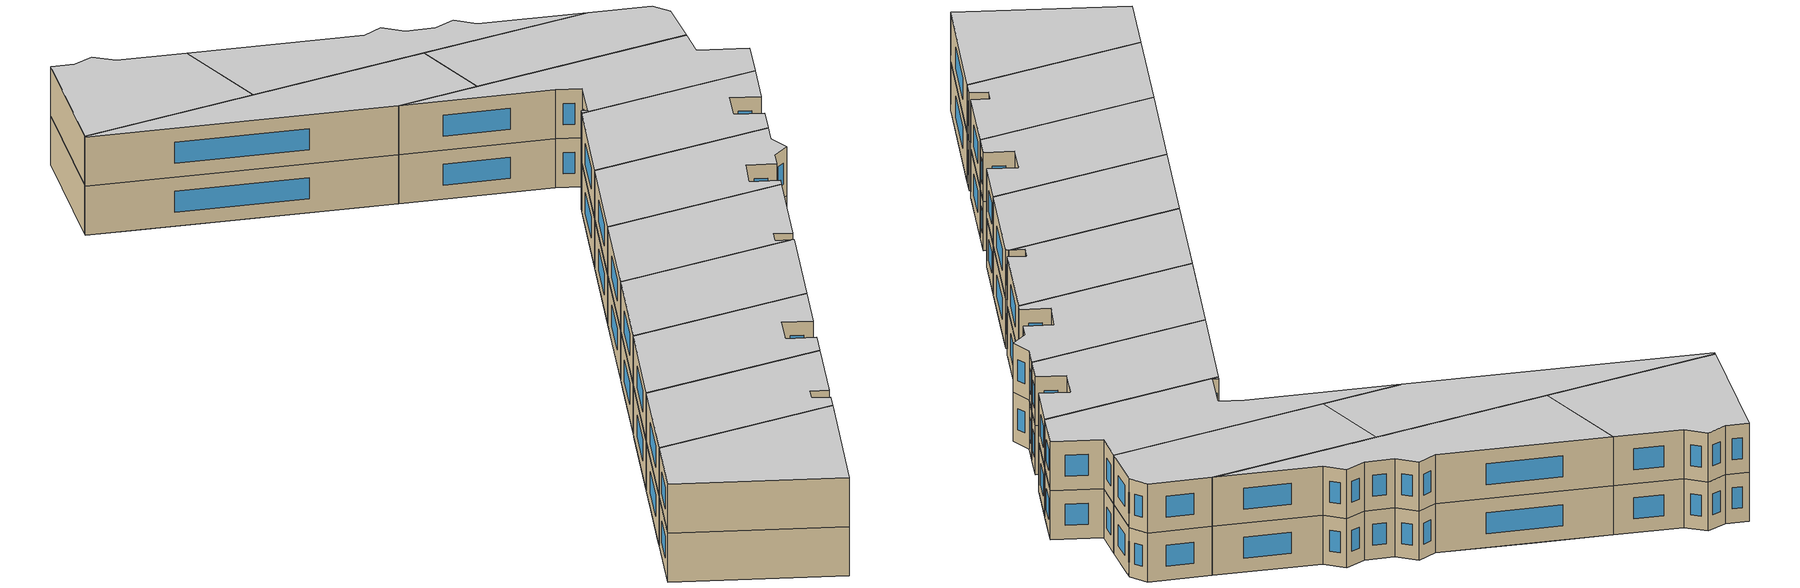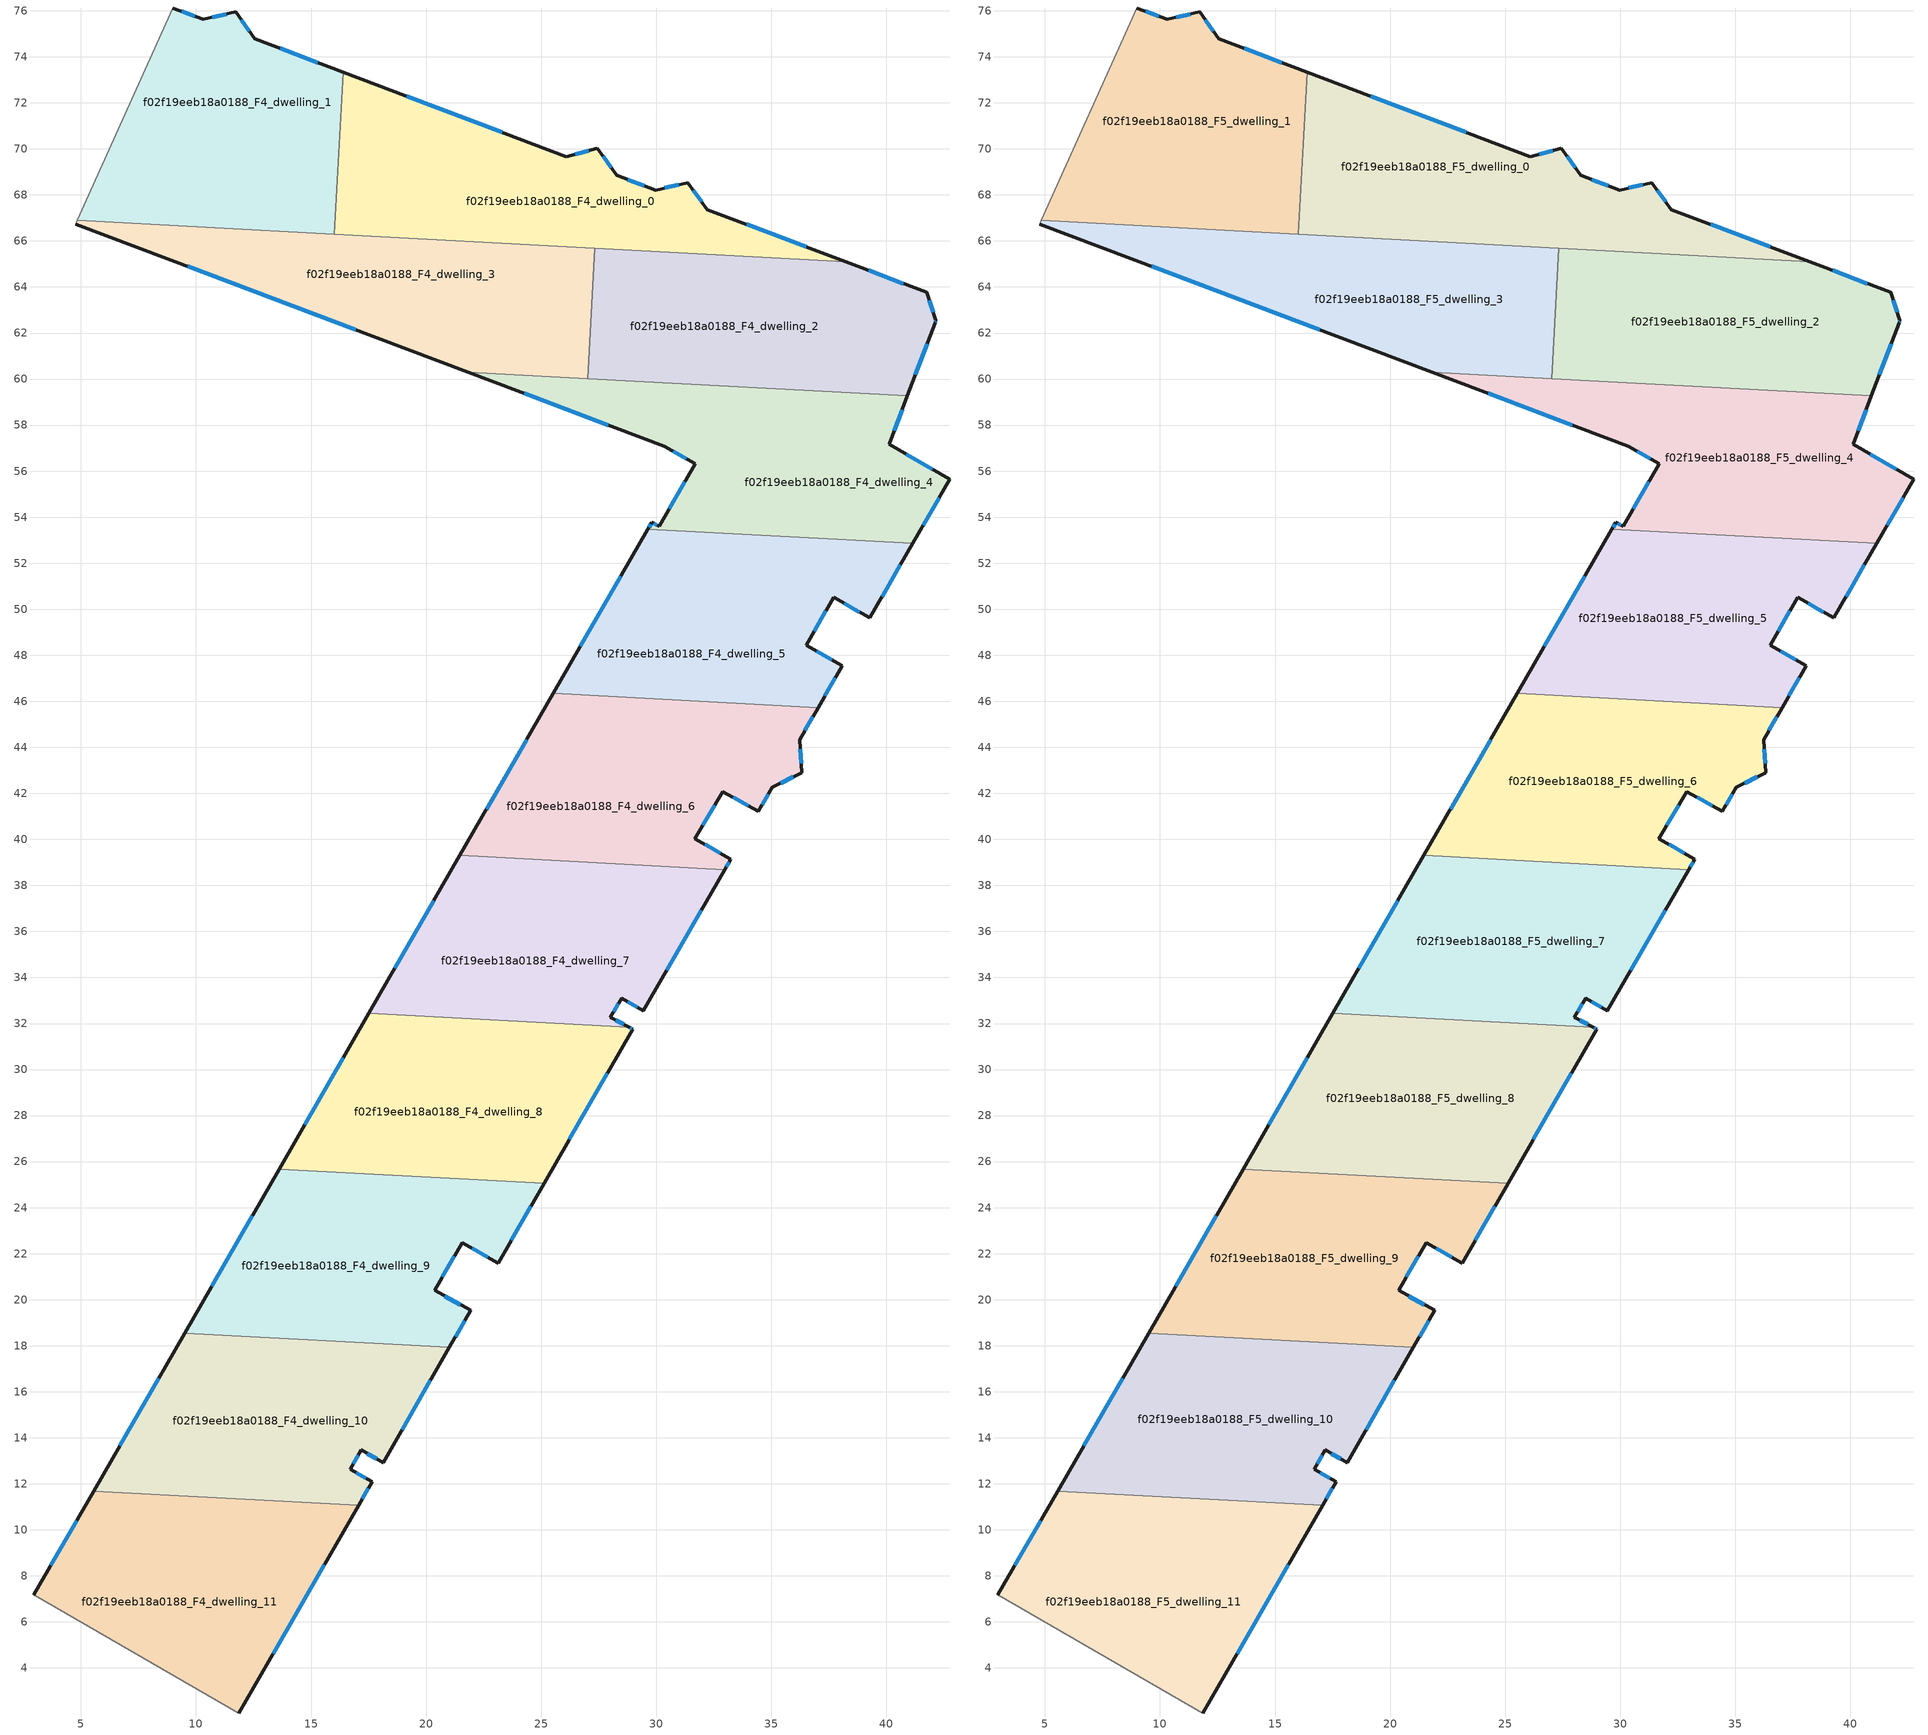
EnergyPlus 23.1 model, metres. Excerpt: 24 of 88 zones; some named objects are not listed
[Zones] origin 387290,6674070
f02f19eeb18a0188_F4_dwelling_0
 floor to f02f19eeb18a0188_F3_dwelling_0 (EU_floor_Construction): 38.23,65.09 25.35,65.79 19.74,67.09 20.81,71.66 26.09,69.67 27.45,70.02 28.29,68.85 29.97,68.21 31.37,68.54 32.21,67.37 z12
 floor to f02f19eeb18a0188_F3_dwelling_1 (EU_floor_Construction): 20.81,71.66 19.74,67.09 16.1,67.94 16.39,73.33 z12
 floor to f02f19eeb18a0188_F3_dwelling_3 (EU_floor_Construction): 23.85,66.14 23.79,65.87 16.02,66.29 16.1,67.94 z12
 floor to f02f19eeb18a0188_F3_dwelling_2 (EU_floor_Construction): 25.35,65.79 23.79,65.87 23.85,66.14 z12
 wall outside (EU_wall_Construction): 38.23,65.09 32.21,67.37 31.37,68.54 29.97,68.21 28.29,68.85 27.45,70.02 26.09,69.67 16.39,73.33 z12:15
 wall to f02f19eeb18a0188_F4_dwelling_1 (EU_wall_Construction): 16.39,73.33 16.02,66.29 z12:15
 wall to f02f19eeb18a0188_F4_dwelling_3 (EU_wall_Construction): 16.02,66.29 27.33,65.68 z12:15
 wall to f02f19eeb18a0188_F4_dwelling_2 (EU_wall_Construction): 27.33,65.68 38.23,65.09 z12:15
 window (EU_Window_Construction): 28.05,69.18 27.69,69.68 / 29.49,68.39 28.77,68.67 / 30.97,68.44 30.37,68.3 / 31.97,67.7 31.61,68.2 / 36.51,65.74 33.93,66.72 / 23.32,70.71 19.16,72.28 / 27.06,69.92 26.48,69.77 z12.86:14.14
f02f19eeb18a0188_F4_dwelling_1
 floor to f02f19eeb18a0188_F3_dwelling_1 (EU_floor_Construction): 16.39,73.33 16.1,67.94 6.34,70.21 9,76.12 10.32,75.62 11.72,75.95 12.56,74.78 z12
 floor to f02f19eeb18a0188_F3_dwelling_3 (EU_floor_Construction): 16.1,67.94 16.02,66.29 4.85,66.89 6.34,70.21 z12
 wall outside (EU_wall_Construction): 16.39,73.33 12.56,74.78 11.72,75.95 10.32,75.62 9,76.12 z12:15
 wall adiabatic (EU_wall_Construction): 9,76.12 4.85,66.89 z12:15
 wall to f02f19eeb18a0188_F4_dwelling_3 (EU_wall_Construction): 4.85,66.89 16.02,66.29 z12:15
 window (EU_Window_Construction): 15.3,73.74 13.66,74.36 / 9.94,75.77 9.38,75.98 / 11.32,75.86 10.72,75.72 / 12.32,75.11 11.96,75.62 z12.86:14.14
f02f19eeb18a0188_F4_dwelling_10
 floor to f02f19eeb18a0188_F3_dwelling_11 (EU_floor_Construction): 19.89,15.98 18.13,12.92 17.18,13.47 16.7,12.64 17.65,12.09 17.06,11.07 8,11.56 5.78,12.07 9.43,18.41 z12
 floor to f02f19eeb18a0188_F3_dwelling_10 (EU_floor_Construction): 21.01,17.93 19.89,15.98 9.43,18.41 9.51,18.55 z12
 floor to f02f19eeb18a0188_F3_dwelling_12 (EU_floor_Construction): 8,11.56 5.56,11.69 5.78,12.07 z12
 wall outside (EU_wall_Construction): 17.06,11.07 17.65,12.09 16.7,12.64 17.18,13.47 18.13,12.92 21.01,17.93 / 9.51,18.55 5.56,11.69 z12:15
 wall to f02f19eeb18a0188_F4_dwelling_11 (EU_wall_Construction): 5.56,11.69 17.06,11.07 z12:15
 wall to f02f19eeb18a0188_F4_dwelling_9 (EU_wall_Construction): 21.01,17.93 9.51,18.55 z12:15
 window (EU_Window_Construction): 17.45,13.32 17.86,13.08 / 16.84,12.88 17.04,13.24 / 17.38,12.25 16.97,12.48 / 17.23,11.36 17.48,11.8 / 8.38,16.59 6.69,13.65 / 18.96,14.35 20.19,16.5 z12.86:14.14
f02f19eeb18a0188_F4_dwelling_11
 floor to f02f19eeb18a0188_F3_dwelling_12 (EU_floor_Construction): 16.24,9.64 11.86,2.04 2.96,7.17 5.56,11.69 8,11.56 z12
 floor to f02f19eeb18a0188_F3_dwelling_11 (EU_floor_Construction): 17.06,11.07 16.24,9.64 8,11.56 z12
 wall outside (EU_wall_Construction): 5.56,11.69 2.96,7.17 / 11.86,2.04 17.06,11.07 z12:15
 wall adiabatic (EU_wall_Construction): 2.96,7.17 11.86,2.04 z12:15
 window (EU_Window_Construction): 4.82,10.4 3.7,8.46 / 13.35,4.62 15.58,8.49 z12.86:14.14
f02f19eeb18a0188_F4_dwelling_2
 floor to f02f19eeb18a0188_F3_dwelling_2 (EU_floor_Construction): 41.92,61.94 40.91,59.27 33.86,59.65 27.09,61.22 27.31,65.33 z12
 floor to f02f19eeb18a0188_F3_dwelling_0 (EU_floor_Construction): 41.74,63.77 42.15,62.55 42.11,62.45 41.92,61.94 27.31,65.33 27.33,65.68 38.23,65.09 z12
 floor to f02f19eeb18a0188_F3_dwelling_5 (EU_floor_Construction): 33.86,59.65 27.03,60.02 27.09,61.22 z12
 wall outside (EU_wall_Construction): 40.91,59.27 42.11,62.45 42.15,62.55 41.74,63.77 38.23,65.09 z12:15
 wall to f02f19eeb18a0188_F4_dwelling_3 (EU_wall_Construction): 27.33,65.68 27.03,60.02 z12:15
 wall to f02f19eeb18a0188_F4_dwelling_4 (EU_wall_Construction): 27.03,60.02 40.91,59.27 z12:15
 window (EU_Window_Construction): 42.03,62.9 41.86,63.42 / 42.12,62.48 42.14,62.52 / 41.26,60.18 41.77,61.54 / 40.74,64.15 39.24,64.72 z12.86:14.14
f02f19eeb18a0188_F4_dwelling_3
 floor to f02f19eeb18a0188_F3_dwelling_3 (EU_floor_Construction): 23.79,65.87 22.93,62.19 6.99,65.89 4.77,66.73 4.85,66.89 z12
 floor to f02f19eeb18a0188_F3_dwelling_2 (EU_floor_Construction): 27.31,65.33 27.09,61.22 22.93,62.19 23.79,65.87 25.35,65.79 z12
 floor to f02f19eeb18a0188_F3_dwelling_0 (EU_floor_Construction): 27.33,65.68 27.31,65.33 25.35,65.79 z12
 floor to f02f19eeb18a0188_F3_dwelling_5 (EU_floor_Construction): 27.09,61.22 27.03,60.02 21.82,60.3 6.99,65.89 z12
 wall outside (EU_wall_Construction): 4.77,66.73 21.82,60.3 z12:15
 wall adiabatic (EU_wall_Construction): 4.85,66.89 4.77,66.73 z12:15
 wall to f02f19eeb18a0188_F4_dwelling_4 (EU_wall_Construction): 21.82,60.3 27.03,60.02 z12:15
 window (EU_Window_Construction): 9.64,64.89 16.95,62.14 z12.86:14.14
f02f19eeb18a0188_F4_dwelling_4
 floor to f02f19eeb18a0188_F3_dwelling_4 (EU_floor_Construction): 40.48,58.11 40.12,57.16 42.75,55.65 41.14,52.86 32.98,53.3 34.42,59.52 z12
 floor to f02f19eeb18a0188_F3_dwelling_2 (EU_floor_Construction): 40.91,59.27 40.48,58.11 33.86,59.65 z12
 floor to f02f19eeb18a0188_F3_dwelling_5 (EU_floor_Construction): 34.42,59.52 32.98,53.3 29.64,53.48 29.81,53.78 30.12,53.6 31.68,56.31 30.35,57.08 21.82,60.3 33.86,59.65 z12
 wall outside (EU_wall_Construction): 21.82,60.3 30.35,57.08 31.68,56.31 30.12,53.6 29.81,53.78 29.64,53.48 / 41.14,52.86 42.75,55.65 40.12,57.16 40.91,59.27 z12:15
 wall to f02f19eeb18a0188_F4_dwelling_5 (EU_wall_Construction): 29.64,53.48 41.14,52.86 z12:15
 window (EU_Window_Construction): 24.26,59.38 27.91,58 / 40.35,57.76 40.69,58.67 / 42,56.08 40.87,56.73 / 41.6,53.66 42.29,54.85 / 29.76,53.69 29.68,53.56 / 30.03,53.65 29.9,53.73 / 31.24,55.54 30.57,54.37 / 30.73,56.86 31.3,56.53 z12.86:14.14
f02f19eeb18a0188_F4_dwelling_5
 floor to f02f19eeb18a0188_F3_dwelling_5 (EU_floor_Construction): 32.98,53.3 32.08,49.43 27.87,50.41 29.64,53.48 z12
 floor to f02f19eeb18a0188_F3_dwelling_4 (EU_floor_Construction): 41.14,52.86 39.28,49.62 37.72,50.52 36.52,48.44 36.63,48.37 32.08,49.43 32.98,53.3 z12
 floor to f02f19eeb18a0188_F3_dwelling_6 (EU_floor_Construction): 36.63,48.37 38.08,47.54 37.03,45.72 25.53,46.34 27.87,50.41 z12
 wall outside (EU_wall_Construction): 37.03,45.72 38.08,47.54 36.52,48.44 37.72,50.52 39.28,49.62 41.14,52.86 / 29.64,53.48 25.53,46.34 z12:15
 wall to f02f19eeb18a0188_F4_dwelling_6 (EU_wall_Construction): 25.53,46.34 37.03,45.72 z12:15
 window (EU_Window_Construction): 38.16,50.26 38.83,49.88 / 36.86,49.03 37.37,49.92 / 37.63,47.8 36.96,48.18 / 37.33,46.24 37.78,47.02 / 28.46,51.44 26.7,48.38 / 39.81,50.55 40.61,51.93 z12.86:14.14
f02f19eeb18a0188_F4_dwelling_6
 floor to f02f19eeb18a0188_F3_dwelling_6 (EU_floor_Construction): 37.03,45.72 36.23,44.33 36.33,42.9 35.03,42.26 34.76,41.78 24.29,44.21 25.53,46.34 z12
 floor to f02f19eeb18a0188_F3_dwelling_7 (EU_floor_Construction): 34.76,41.78 34.43,41.22 32.9,42.07 31.68,40.04 33.24,39.14 32.97,38.68 21.47,39.3 24.29,44.21 z12
 wall outside (EU_wall_Construction): 32.97,38.68 33.24,39.14 31.68,40.04 32.9,42.07 34.43,41.22 35.03,42.26 36.33,42.9 36.23,44.33 37.03,45.72 / 25.53,46.34 21.47,39.3 z12:15
 wall to f02f19eeb18a0188_F4_dwelling_7 (EU_wall_Construction): 21.47,39.3 32.97,38.68 z12:15
 window (EU_Window_Construction): 36.3,43.31 36.26,43.92 / 35.4,42.44 35.96,42.71 / 34.61,41.51 34.86,41.96 / 33.34,41.83 33.99,41.46 / 32.03,40.62 32.55,41.49 / 32.79,39.39 32.12,39.78 / 33.05,38.81 33.16,39.01 / 24.37,44.33 22.63,41.31 / 36.46,44.73 36.8,45.33 z12.86:14.14
f02f19eeb18a0188_F4_dwelling_7
 floor to f02f19eeb18a0188_F3_dwelling_7 (EU_floor_Construction): 32.97,38.68 30.95,35.17 20.49,37.6 21.47,39.3 z12
 floor to f02f19eeb18a0188_F3_dwelling_8 (EU_floor_Construction): 30.95,35.17 29.44,32.55 28.49,33.1 28.01,32.27 28.83,31.83 17.52,32.45 20.49,37.6 z12
 wall outside (EU_wall_Construction): 28.83,31.83 28.01,32.27 28.49,33.1 29.44,32.55 32.97,38.68 / 21.47,39.3 17.52,32.45 z12:15
 wall to f02f19eeb18a0188_F4_dwelling_8 (EU_wall_Construction): 17.52,32.45 28.83,31.83 z12:15
 window (EU_Window_Construction): 28.76,32.95 29.17,32.71 / 28.15,32.51 28.35,32.86 / 28.6,31.96 28.25,32.15 / 20.34,37.34 18.65,34.4 / 30.45,34.3 31.96,36.93 z12.86:14.14
f02f19eeb18a0188_F4_dwelling_8
 floor to f02f19eeb18a0188_F3_dwelling_9 (EU_floor_Construction): 27.3,28.84 25.12,25.06 13.62,25.68 16.84,31.27 z12
 floor to f02f19eeb18a0188_F3_dwelling_8 (EU_floor_Construction): 28.83,31.83 28.98,31.76 27.3,28.84 16.84,31.27 17.52,32.45 z12
 wall outside (EU_wall_Construction): 25.12,25.06 28.98,31.76 28.83,31.83 / 17.52,32.45 13.62,25.68 z12:15
 wall to f02f19eeb18a0188_F4_dwelling_9 (EU_wall_Construction): 13.62,25.68 25.12,25.06 z12:15
 window (EU_Window_Construction): 26.23,26.97 27.88,29.84 / 16.4,30.51 14.73,27.61 / 28.94,31.78 28.88,31.81 z12.86:14.14
f02f19eeb18a0188_F4_dwelling_9
 floor to f02f19eeb18a0188_F3_dwelling_10 (EU_floor_Construction): 23.7,22.59 23.12,21.59 21.56,22.49 20.37,20.41 21.95,19.54 21.01,17.93 9.51,18.55 13.24,25.02 z12
 floor to f02f19eeb18a0188_F3_dwelling_9 (EU_floor_Construction): 25.12,25.06 23.7,22.59 13.24,25.02 13.62,25.68 z12
 wall outside (EU_wall_Construction): 21.01,17.93 21.95,19.54 20.37,20.41 21.56,22.49 23.12,21.59 25.12,25.06 / 13.62,25.68 9.51,18.55 z12:15
 window (EU_Window_Construction): 22.01,22.23 22.68,21.84 / 20.71,21 21.22,21.89 / 21.49,19.79 20.82,20.16 / 21.28,18.39 21.68,19.08 / 12.44,23.64 10.68,20.58 / 23.7,22.58 24.55,24.06 z12.86:14.14
f02f19eeb18a0188_F5_dwelling_0
 floor to f02f19eeb18a0188_F4_dwelling_0 (EU_floor_Construction): 38.23,65.09 16.02,66.29 16.39,73.33 26.09,69.67 27.45,70.02 28.29,68.85 29.97,68.21 31.37,68.54 32.21,67.37 z15
 wall outside (EU_wall_Construction): 38.23,65.09 32.21,67.37 31.37,68.54 29.97,68.21 28.29,68.85 27.45,70.02 26.09,69.67 16.39,73.33 z15:18
 wall to f02f19eeb18a0188_F5_dwelling_1 (EU_wall_Construction): 16.39,73.33 16.02,66.29 z15:18
 wall to f02f19eeb18a0188_F5_dwelling_3 (EU_wall_Construction): 16.02,66.29 27.33,65.68 z15:18
 wall to f02f19eeb18a0188_F5_dwelling_2 (EU_wall_Construction): 27.33,65.68 38.23,65.09 z15:18
 window (EU_Window_Construction): 28.05,69.18 27.69,69.68 / 29.49,68.39 28.77,68.67 / 30.97,68.44 30.37,68.3 / 31.97,67.7 31.61,68.2 / 36.51,65.74 33.93,66.72 / 23.32,70.71 19.16,72.28 / 27.06,69.92 26.48,69.77 z15.86:17.14
 ceiling to f02f19eeb18a0188_F6_dwelling_0 (EU_floor_Construction): 38.23,65.09 32.21,67.37 31.37,68.54 29.97,68.21 28.29,68.85 27.45,70.02 26.09,69.67 16.39,73.33 16.02,66.29 z18
f02f19eeb18a0188_F5_dwelling_1
 floor to f02f19eeb18a0188_F4_dwelling_1 (EU_floor_Construction): 16.39,73.33 16.02,66.29 4.85,66.89 9,76.12 10.32,75.62 11.72,75.95 12.56,74.78 z15
 wall outside (EU_wall_Construction): 16.39,73.33 12.56,74.78 11.72,75.95 10.32,75.62 9,76.12 z15:18
 wall adiabatic (EU_wall_Construction): 9,76.12 4.85,66.89 z15:18
 wall to f02f19eeb18a0188_F5_dwelling_3 (EU_wall_Construction): 4.85,66.89 16.02,66.29 z15:18
 window (EU_Window_Construction): 15.3,73.74 13.66,74.36 / 9.94,75.77 9.38,75.98 / 11.32,75.86 10.72,75.72 / 12.32,75.11 11.96,75.62 z15.86:17.14
 ceiling to f02f19eeb18a0188_F6_dwelling_1 (EU_floor_Construction): 16.02,66.29 16.39,73.33 12.56,74.78 11.72,75.95 10.32,75.62 9,76.12 4.85,66.89 z18
f02f19eeb18a0188_F5_dwelling_10
 floor to f02f19eeb18a0188_F4_dwelling_10 (EU_floor_Construction): 21.01,17.93 18.13,12.92 17.18,13.47 16.7,12.64 17.65,12.09 17.06,11.07 5.56,11.69 9.51,18.55 z15
 wall outside (EU_wall_Construction): 17.06,11.07 17.65,12.09 16.7,12.64 17.18,13.47 18.13,12.92 21.01,17.93 / 9.51,18.55 5.56,11.69 z15:18
 wall to f02f19eeb18a0188_F5_dwelling_11 (EU_wall_Construction): 5.56,11.69 17.06,11.07 z15:18
 wall to f02f19eeb18a0188_F5_dwelling_9 (EU_wall_Construction): 21.01,17.93 9.51,18.55 z15:18
 window (EU_Window_Construction): 17.45,13.32 17.86,13.08 / 16.84,12.88 17.04,13.24 / 17.38,12.25 16.97,12.48 / 17.23,11.36 17.48,11.8 / 8.38,16.59 6.69,13.65 / 18.96,14.35 20.19,16.5 z15.86:17.14
 ceiling to f02f19eeb18a0188_F6_dwelling_10 (EU_floor_Construction): 18.13,12.92 21.01,17.93 9.51,18.55 5.56,11.69 17.06,11.07 17.65,12.09 16.7,12.64 17.18,13.47 z18
f02f19eeb18a0188_F5_dwelling_11
 floor to f02f19eeb18a0188_F4_dwelling_11 (EU_floor_Construction): 17.06,11.07 11.86,2.04 2.96,7.17 5.56,11.69 z15
 wall outside (EU_wall_Construction): 5.56,11.69 2.96,7.17 / 11.86,2.04 17.06,11.07 z15:18
 wall adiabatic (EU_wall_Construction): 2.96,7.17 11.86,2.04 z15:18
 window (EU_Window_Construction): 4.82,10.4 3.7,8.46 / 13.35,4.62 15.58,8.49 z15.86:17.14
 ceiling to f02f19eeb18a0188_F6_dwelling_11 (EU_floor_Construction): 11.86,2.04 17.06,11.07 5.56,11.69 2.96,7.17 z18
f02f19eeb18a0188_F5_dwelling_2
 floor to f02f19eeb18a0188_F4_dwelling_2 (EU_floor_Construction): 41.74,63.77 42.15,62.55 42.11,62.45 40.91,59.27 27.03,60.02 27.33,65.68 38.23,65.09 z15
 wall outside (EU_wall_Construction): 40.91,59.27 42.11,62.45 42.15,62.55 41.74,63.77 38.23,65.09 z15:18
 wall to f02f19eeb18a0188_F5_dwelling_3 (EU_wall_Construction): 27.33,65.68 27.03,60.02 z15:18
 wall to f02f19eeb18a0188_F5_dwelling_4 (EU_wall_Construction): 27.03,60.02 40.91,59.27 z15:18
 window (EU_Window_Construction): 42.03,62.9 41.86,63.42 / 42.12,62.48 42.14,62.52 / 41.26,60.18 41.77,61.54 / 40.74,64.15 39.24,64.72 z15.86:17.14
 ceiling to f02f19eeb18a0188_F6_dwelling_2 (EU_floor_Construction): 40.91,59.27 42.11,62.45 42.15,62.55 41.74,63.77 38.23,65.09 27.33,65.68 27.03,60.02 z18
f02f19eeb18a0188_F5_dwelling_3
 floor to f02f19eeb18a0188_F4_dwelling_3 (EU_floor_Construction): 27.33,65.68 27.03,60.02 21.82,60.3 4.77,66.73 4.85,66.89 z15
 wall outside (EU_wall_Construction): 4.77,66.73 21.82,60.3 z15:18
 wall adiabatic (EU_wall_Construction): 4.85,66.89 4.77,66.73 z15:18
 wall to f02f19eeb18a0188_F5_dwelling_4 (EU_wall_Construction): 21.82,60.3 27.03,60.02 z15:18
 window (EU_Window_Construction): 9.64,64.89 16.95,62.14 z15.86:17.14
 ceiling to f02f19eeb18a0188_F6_dwelling_3 (EU_floor_Construction): 27.03,60.02 27.33,65.68 4.85,66.89 4.77,66.73 21.82,60.3 z18
f02f19eeb18a0188_F5_dwelling_4
 floor to f02f19eeb18a0188_F4_dwelling_4 (EU_floor_Construction): 40.91,59.27 40.12,57.16 42.75,55.65 41.14,52.86 29.64,53.48 29.81,53.78 30.12,53.6 31.68,56.31 30.35,57.08 21.82,60.3 z15
 wall outside (EU_wall_Construction): 21.82,60.3 30.35,57.08 31.68,56.31 30.12,53.6 29.81,53.78 29.64,53.48 / 41.14,52.86 42.75,55.65 40.12,57.16 40.91,59.27 z15:18
 wall to f02f19eeb18a0188_F5_dwelling_5 (EU_wall_Construction): 29.64,53.48 41.14,52.86 z15:18
 window (EU_Window_Construction): 24.26,59.38 27.91,58 / 40.35,57.76 40.69,58.67 / 42,56.08 40.87,56.73 / 41.6,53.66 42.29,54.85 / 29.76,53.69 29.68,53.56 / 30.03,53.65 29.9,53.73 / 31.24,55.54 30.57,54.37 / 30.73,56.86 31.3,56.53 z15.86:17.14
 ceiling to f02f19eeb18a0188_F6_dwelling_4 (EU_floor_Construction): 41.14,52.86 42.75,55.65 40.12,57.16 40.91,59.27 21.82,60.3 30.35,57.08 31.68,56.31 30.12,53.6 29.81,53.78 29.64,53.48 z18
f02f19eeb18a0188_F5_dwelling_5
 floor to f02f19eeb18a0188_F4_dwelling_5 (EU_floor_Construction): 41.14,52.86 39.28,49.62 37.72,50.52 36.52,48.44 38.08,47.54 37.03,45.72 25.53,46.34 29.64,53.48 z15
 wall outside (EU_wall_Construction): 37.03,45.72 38.08,47.54 36.52,48.44 37.72,50.52 39.28,49.62 41.14,52.86 / 29.64,53.48 25.53,46.34 z15:18
 wall to f02f19eeb18a0188_F5_dwelling_6 (EU_wall_Construction): 25.53,46.34 37.03,45.72 z15:18
 window (EU_Window_Construction): 38.16,50.26 38.83,49.88 / 36.86,49.03 37.37,49.92 / 37.63,47.8 36.96,48.18 / 37.33,46.24 37.78,47.02 / 28.46,51.44 26.7,48.38 / 39.81,50.55 40.61,51.93 z15.86:17.14
 ceiling to f02f19eeb18a0188_F6_dwelling_5 (EU_floor_Construction): 38.08,47.54 36.52,48.44 37.72,50.52 39.28,49.62 41.14,52.86 29.64,53.48 25.53,46.34 37.03,45.72 z18
f02f19eeb18a0188_F5_dwelling_6
 floor to f02f19eeb18a0188_F4_dwelling_6 (EU_floor_Construction): 37.03,45.72 36.23,44.33 36.33,42.9 35.03,42.26 34.43,41.22 32.9,42.07 31.68,40.04 33.24,39.14 32.97,38.68 21.47,39.3 25.53,46.34 z15
 wall outside (EU_wall_Construction): 32.97,38.68 33.24,39.14 31.68,40.04 32.9,42.07 34.43,41.22 35.03,42.26 36.33,42.9 36.23,44.33 37.03,45.72 / 25.53,46.34 21.47,39.3 z15:18
 wall to f02f19eeb18a0188_F5_dwelling_7 (EU_wall_Construction): 21.47,39.3 32.97,38.68 z15:18
 window (EU_Window_Construction): 36.3,43.31 36.26,43.92 / 35.4,42.44 35.96,42.71 / 34.61,41.51 34.86,41.96 / 33.34,41.83 33.99,41.46 / 32.03,40.62 32.55,41.49 / 32.79,39.39 32.12,39.78 / 33.05,38.81 33.16,39.01 / 24.37,44.33 22.63,41.31 / 36.46,44.73 36.8,45.33 z15.86:17.14
 ceiling to f02f19eeb18a0188_F6_dwelling_6 (EU_floor_Construction): 34.43,41.22 35.03,42.26 36.33,42.9 36.23,44.33 37.03,45.72 25.53,46.34 21.47,39.3 32.97,38.68 33.24,39.14 31.68,40.04 32.9,42.07 z18
f02f19eeb18a0188_F5_dwelling_7
 floor to f02f19eeb18a0188_F4_dwelling_7 (EU_floor_Construction): 32.97,38.68 29.44,32.55 28.49,33.1 28.01,32.27 28.83,31.83 17.52,32.45 21.47,39.3 z15
 wall outside (EU_wall_Construction): 28.83,31.83 28.01,32.27 28.49,33.1 29.44,32.55 32.97,38.68 / 21.47,39.3 17.52,32.45 z15:18
 wall to f02f19eeb18a0188_F5_dwelling_8 (EU_wall_Construction): 17.52,32.45 28.83,31.83 z15:18
 window (EU_Window_Construction): 28.76,32.95 29.17,32.71 / 28.15,32.51 28.35,32.86 / 28.6,31.96 28.25,32.15 / 20.34,37.34 18.65,34.4 / 30.45,34.3 31.96,36.93 z15.86:17.14
 ceiling to f02f19eeb18a0188_F6_dwelling_7 (EU_floor_Construction): 29.44,32.55 32.97,38.68 21.47,39.3 17.52,32.45 28.83,31.83 28.01,32.27 28.49,33.1 z18
f02f19eeb18a0188_F5_dwelling_8
 floor to f02f19eeb18a0188_F4_dwelling_8 (EU_floor_Construction): 28.83,31.83 28.98,31.76 25.12,25.06 13.62,25.68 17.52,32.45 z15
 wall outside (EU_wall_Construction): 25.12,25.06 28.98,31.76 28.83,31.83 / 17.52,32.45 13.62,25.68 z15:18
 wall to f02f19eeb18a0188_F5_dwelling_9 (EU_wall_Construction): 13.62,25.68 25.12,25.06 z15:18
 window (EU_Window_Construction): 26.23,26.97 27.88,29.84 / 16.4,30.51 14.73,27.61 / 28.94,31.78 28.88,31.81 z15.86:17.14
 ceiling to f02f19eeb18a0188_F6_dwelling_8 (EU_floor_Construction): 25.12,25.06 28.98,31.76 28.83,31.83 17.52,32.45 13.62,25.68 z18
f02f19eeb18a0188_F5_dwelling_9
 floor to f02f19eeb18a0188_F4_dwelling_9 (EU_floor_Construction): 25.12,25.06 23.12,21.59 21.56,22.49 20.37,20.41 21.95,19.54 21.01,17.93 9.51,18.55 13.62,25.68 z15
 wall outside (EU_wall_Construction): 21.01,17.93 21.95,19.54 20.37,20.41 21.56,22.49 23.12,21.59 25.12,25.06 / 13.62,25.68 9.51,18.55 z15:18
 window (EU_Window_Construction): 22.01,22.23 22.68,21.84 / 20.71,21 21.22,21.89 / 21.49,19.79 20.82,20.16 / 21.28,18.39 21.68,19.08 / 12.44,23.64 10.68,20.58 / 23.7,22.58 24.55,24.06 z15.86:17.14
 ceiling to f02f19eeb18a0188_F6_dwelling_9 (EU_floor_Construction): 21.95,19.54 20.37,20.41 21.56,22.49 23.12,21.59 25.12,25.06 13.62,25.68 9.51,18.55 21.01,17.93 z18
[Building]
EU S2 Campaign: North Axis=0; Terrain=City; Solar Distribution=FullExterior
[Site:Location]
Helsinki-Vantaa.AP: Latitude=60.317; Longitude=24.963; Time Zone=2; Elevation=54.6
[SizingPeriod:WeatherFileDays]
AnnualSizingPeriod: Begin Month=1; Begin Day of Month=1; End Month=12; End Day of Month=31; Day of Week for Start Day=Monday; Use Weather File Daylight Saving Period=No; Use Weather File Rain and Snow Indicators=No
[MATERIAL]
EU_InternalMass_Material: Roughness=MediumRough; Thickness=0.1; Conductivity=1; Density=1800; Specific Heat=900; Thermal Absorptance=0.9; Solar Absorptance=0.7; Visible Absorptance=0.7
[MATERIAL:NOMASS] Roughness=MediumRough; Thermal Absorptance=0.9; Solar Absorptance=0.7; Visible Absorptance=0.7
Name | Thermal Resistance
EU_wall_NoMass | 2.6932
EU_floor_NoMass | 2.22482
[WINDOWMATERIAL:SIMPLEGLAZINGSYSTEM]
EU_Window_SimpleGlazing: UFactor=2.14966; Solar Heat Gain Coefficient=0.7; Visible Transmittance=0.7
[CONSTRUCTION]
EU_wall_Construction: EU_wall_NoMass
EU_floor_Construction: EU_floor_NoMass
EU_Window_Construction: EU_Window_SimpleGlazing
EU_InternalMass_Construction: EU_InternalMass_Material
[ZONE] Type=1; Multiplier=1; Ceiling Height=autocalculate; Floor Area=autocalculate; Part of Total Floor Area=Yes
Name | Volume
f02f19eeb18a0188_F4_dwelling_0; f02f19eeb18a0188_F5_dwelling_0 | 240.877
f02f19eeb18a0188_F4_dwelling_1; f02f19eeb18a0188_F5_dwelling_1; f02f19eeb18a0188_F4_dwelling_10; f02f19eeb18a0188_F5_dwelling_10 | 240.862
f02f19eeb18a0188_F4_dwelling_11; f02f19eeb18a0188_F5_dwelling_11 | 240.885
f02f19eeb18a0188_F4_dwelling_2; f02f19eeb18a0188_F5_dwelling_2 | 240.86
f02f19eeb18a0188_F4_dwelling_3; f02f19eeb18a0188_F5_dwelling_3 | 240.888
f02f19eeb18a0188_F4_dwelling_4; f02f19eeb18a0188_F5_dwelling_4 | 240.864
f02f19eeb18a0188_F4_dwelling_5; f02f19eeb18a0188_F5_dwelling_5 | 240.88
f02f19eeb18a0188_F4_dwelling_6; f02f19eeb18a0188_F5_dwelling_6 | 240.875
f02f19eeb18a0188_F4_dwelling_7; f02f19eeb18a0188_F5_dwelling_7 | 240.874
f02f19eeb18a0188_F4_dwelling_8; f02f19eeb18a0188_F5_dwelling_8 | 240.859
f02f19eeb18a0188_F4_dwelling_9; f02f19eeb18a0188_F5_dwelling_9 | 240.872
[INTERNALMASS] Construction=EU_InternalMass_Construction
Name | Zone or ZoneList | Surface Area
f02f19eeb18a0188_F4_dwelling_0_EU_InternalMass | f02f19eeb18a0188_F4_dwelling_0 | 80.2921
f02f19eeb18a0188_F4_dwelling_1_EU_InternalMass | f02f19eeb18a0188_F4_dwelling_1 | 80.2847
f02f19eeb18a0188_F4_dwelling_2_EU_InternalMass | f02f19eeb18a0188_F4_dwelling_2 | 80.2867
f02f19eeb18a0188_F4_dwelling_3_EU_InternalMass | f02f19eeb18a0188_F4_dwelling_3 | 80.2974
f02f19eeb18a0188_F4_dwelling_4_EU_InternalMass | f02f19eeb18a0188_F4_dwelling_4 | 80.293
f02f19eeb18a0188_F4_dwelling_5_EU_InternalMass | f02f19eeb18a0188_F4_dwelling_5 | 80.2933
f02f19eeb18a0188_F4_dwelling_6_EU_InternalMass | f02f19eeb18a0188_F4_dwelling_6 | 80.2912
f02f19eeb18a0188_F4_dwelling_7_EU_InternalMass | f02f19eeb18a0188_F4_dwelling_7 | 80.2912
f02f19eeb18a0188_F4_dwelling_8_EU_InternalMass | f02f19eeb18a0188_F4_dwelling_8 | 80.2864
f02f19eeb18a0188_F4_dwelling_9_EU_InternalMass | f02f19eeb18a0188_F4_dwelling_9 | 80.2909
f02f19eeb18a0188_F4_dwelling_10_EU_InternalMass | f02f19eeb18a0188_F4_dwelling_10 | 80.2875
f02f19eeb18a0188_F4_dwelling_11_EU_InternalMass | f02f19eeb18a0188_F4_dwelling_11 | 80.2953
f02f19eeb18a0188_F5_dwelling_0_EU_InternalMass | f02f19eeb18a0188_F5_dwelling_0 | 80.2921
f02f19eeb18a0188_F5_dwelling_1_EU_InternalMass | f02f19eeb18a0188_F5_dwelling_1 | 80.2847
f02f19eeb18a0188_F5_dwelling_2_EU_InternalMass | f02f19eeb18a0188_F5_dwelling_2 | 80.2867
f02f19eeb18a0188_F5_dwelling_3_EU_InternalMass | f02f19eeb18a0188_F5_dwelling_3 | 80.2974
f02f19eeb18a0188_F5_dwelling_4_EU_InternalMass | f02f19eeb18a0188_F5_dwelling_4 | 80.293
f02f19eeb18a0188_F5_dwelling_5_EU_InternalMass | f02f19eeb18a0188_F5_dwelling_5 | 80.2933
f02f19eeb18a0188_F5_dwelling_6_EU_InternalMass | f02f19eeb18a0188_F5_dwelling_6 | 80.2912
f02f19eeb18a0188_F5_dwelling_7_EU_InternalMass | f02f19eeb18a0188_F5_dwelling_7 | 80.2912
f02f19eeb18a0188_F5_dwelling_8_EU_InternalMass | f02f19eeb18a0188_F5_dwelling_8 | 80.2864
f02f19eeb18a0188_F5_dwelling_9_EU_InternalMass | f02f19eeb18a0188_F5_dwelling_9 | 80.2909
f02f19eeb18a0188_F5_dwelling_10_EU_InternalMass | f02f19eeb18a0188_F5_dwelling_10 | 80.2875
f02f19eeb18a0188_F5_dwelling_11_EU_InternalMass | f02f19eeb18a0188_F5_dwelling_11 | 80.2953
[OTHEREQUIPMENT] Fuel Type=Electricity; Design Level Calculation Method=Watts/Area; Power per Zone Floor Area=1; Fraction Latent=0; Fraction Radiant=0; Fraction Lost=0; Carbon Dioxide Generation Rate=0; EndUse Subcategory=EU_Step8_InternalGains
Name | Zone or ZoneList or Space or SpaceList | Schedule
EU_Step8_InternalGain_f02f19eeb18a0188_F4_dwelling_0_f000 | f02f19eeb18a0188_F4_dwelling_0 | EU_Step8_GainSchedule_f02f19eeb18a0188_F4_dwelling_0_f000
EU_Step8_InternalGain_f02f19eeb18a0188_F4_dwelling_1_f000 | f02f19eeb18a0188_F4_dwelling_1 | EU_Step8_GainSchedule_f02f19eeb18a0188_F4_dwelling_1_f000
EU_Step8_InternalGain_f02f19eeb18a0188_F4_dwelling_2_f000 | f02f19eeb18a0188_F4_dwelling_2 | EU_Step8_GainSchedule_f02f19eeb18a0188_F4_dwelling_2_f000
EU_Step8_InternalGain_f02f19eeb18a0188_F4_dwelling_3_f000 | f02f19eeb18a0188_F4_dwelling_3 | EU_Step8_GainSchedule_f02f19eeb18a0188_F4_dwelling_3_f000
EU_Step8_InternalGain_f02f19eeb18a0188_F4_dwelling_4_f000 | f02f19eeb18a0188_F4_dwelling_4 | EU_Step8_GainSchedule_f02f19eeb18a0188_F4_dwelling_4_f000
EU_Step8_InternalGain_f02f19eeb18a0188_F4_dwelling_5_f000 | f02f19eeb18a0188_F4_dwelling_5 | EU_Step8_GainSchedule_f02f19eeb18a0188_F4_dwelling_5_f000
EU_Step8_InternalGain_f02f19eeb18a0188_F4_dwelling_6_f000 | f02f19eeb18a0188_F4_dwelling_6 | EU_Step8_GainSchedule_f02f19eeb18a0188_F4_dwelling_6_f000
EU_Step8_InternalGain_f02f19eeb18a0188_F4_dwelling_7_f000 | f02f19eeb18a0188_F4_dwelling_7 | EU_Step8_GainSchedule_f02f19eeb18a0188_F4_dwelling_7_f000
EU_Step8_InternalGain_f02f19eeb18a0188_F4_dwelling_8_f000 | f02f19eeb18a0188_F4_dwelling_8 | EU_Step8_GainSchedule_f02f19eeb18a0188_F4_dwelling_8_f000
EU_Step8_InternalGain_f02f19eeb18a0188_F4_dwelling_9_f000 | f02f19eeb18a0188_F4_dwelling_9 | EU_Step8_GainSchedule_f02f19eeb18a0188_F4_dwelling_9_f000
EU_Step8_InternalGain_f02f19eeb18a0188_F4_dwelling_10_f000 | f02f19eeb18a0188_F4_dwelling_10 | EU_Step8_GainSchedule_f02f19eeb18a0188_F4_dwelling_10_f000
EU_Step8_InternalGain_f02f19eeb18a0188_F4_dwelling_11_f000 | f02f19eeb18a0188_F4_dwelling_11 | EU_Step8_GainSchedule_f02f19eeb18a0188_F4_dwelling_11_f000
EU_Step8_InternalGain_f02f19eeb18a0188_F5_dwelling_0_f000 | f02f19eeb18a0188_F5_dwelling_0 | EU_Step8_GainSchedule_f02f19eeb18a0188_F5_dwelling_0_f000
EU_Step8_InternalGain_f02f19eeb18a0188_F5_dwelling_1_f000 | f02f19eeb18a0188_F5_dwelling_1 | EU_Step8_GainSchedule_f02f19eeb18a0188_F5_dwelling_1_f000
EU_Step8_InternalGain_f02f19eeb18a0188_F5_dwelling_2_f000 | f02f19eeb18a0188_F5_dwelling_2 | EU_Step8_GainSchedule_f02f19eeb18a0188_F5_dwelling_2_f000
EU_Step8_InternalGain_f02f19eeb18a0188_F5_dwelling_3_f000 | f02f19eeb18a0188_F5_dwelling_3 | EU_Step8_GainSchedule_f02f19eeb18a0188_F5_dwelling_3_f000
EU_Step8_InternalGain_f02f19eeb18a0188_F5_dwelling_4_f000 | f02f19eeb18a0188_F5_dwelling_4 | EU_Step8_GainSchedule_f02f19eeb18a0188_F5_dwelling_4_f000
EU_Step8_InternalGain_f02f19eeb18a0188_F5_dwelling_5_f000 | f02f19eeb18a0188_F5_dwelling_5 | EU_Step8_GainSchedule_f02f19eeb18a0188_F5_dwelling_5_f000
EU_Step8_InternalGain_f02f19eeb18a0188_F5_dwelling_6_f000 | f02f19eeb18a0188_F5_dwelling_6 | EU_Step8_GainSchedule_f02f19eeb18a0188_F5_dwelling_6_f000
EU_Step8_InternalGain_f02f19eeb18a0188_F5_dwelling_7_f000 | f02f19eeb18a0188_F5_dwelling_7 | EU_Step8_GainSchedule_f02f19eeb18a0188_F5_dwelling_7_f000
EU_Step8_InternalGain_f02f19eeb18a0188_F5_dwelling_8_f000 | f02f19eeb18a0188_F5_dwelling_8 | EU_Step8_GainSchedule_f02f19eeb18a0188_F5_dwelling_8_f000
EU_Step8_InternalGain_f02f19eeb18a0188_F5_dwelling_9_f000 | f02f19eeb18a0188_F5_dwelling_9 | EU_Step8_GainSchedule_f02f19eeb18a0188_F5_dwelling_9_f000
EU_Step8_InternalGain_f02f19eeb18a0188_F5_dwelling_10_f000 | f02f19eeb18a0188_F5_dwelling_10 | EU_Step8_GainSchedule_f02f19eeb18a0188_F5_dwelling_10_f000
EU_Step8_InternalGain_f02f19eeb18a0188_F5_dwelling_11_f000 | f02f19eeb18a0188_F5_dwelling_11 | EU_Step8_GainSchedule_f02f19eeb18a0188_F5_dwelling_11_f000
[ZONEVENTILATION:DESIGNFLOWRATE] Schedule=EU_AlwaysOn; Design Flow Rate Calculation Method=AirChanges/Hour; Air Changes per Hour=0.586271; Ventilation Type=Natural; Fan Pressure Rise=0; Fan Total Efficiency=1; Constant Term Coefficient=1; Temperature Term Coefficient=0; Velocity Term Coefficient=0; Velocity Squared Term Coefficient=0; Minimum Indoor Temperature=-100; Maximum Indoor Temperature=100; Delta Temperature=-100; Minimum Outdoor Temperature=-100; Maximum Outdoor Temperature=100; Maximum Wind Speed=40
Name | Zone or ZoneList or Space or SpaceList
EU_ConstantAir_f02f19eeb18a0188_F4_dwelling_0 | f02f19eeb18a0188_F4_dwelling_0
EU_ConstantAir_f02f19eeb18a0188_F4_dwelling_1 | f02f19eeb18a0188_F4_dwelling_1
EU_ConstantAir_f02f19eeb18a0188_F4_dwelling_2 | f02f19eeb18a0188_F4_dwelling_2
EU_ConstantAir_f02f19eeb18a0188_F4_dwelling_3 | f02f19eeb18a0188_F4_dwelling_3
EU_ConstantAir_f02f19eeb18a0188_F4_dwelling_4 | f02f19eeb18a0188_F4_dwelling_4
EU_ConstantAir_f02f19eeb18a0188_F4_dwelling_5 | f02f19eeb18a0188_F4_dwelling_5
EU_ConstantAir_f02f19eeb18a0188_F4_dwelling_6 | f02f19eeb18a0188_F4_dwelling_6
EU_ConstantAir_f02f19eeb18a0188_F4_dwelling_7 | f02f19eeb18a0188_F4_dwelling_7
EU_ConstantAir_f02f19eeb18a0188_F4_dwelling_8 | f02f19eeb18a0188_F4_dwelling_8
EU_ConstantAir_f02f19eeb18a0188_F4_dwelling_9 | f02f19eeb18a0188_F4_dwelling_9
EU_ConstantAir_f02f19eeb18a0188_F4_dwelling_10 | f02f19eeb18a0188_F4_dwelling_10
EU_ConstantAir_f02f19eeb18a0188_F4_dwelling_11 | f02f19eeb18a0188_F4_dwelling_11
EU_ConstantAir_f02f19eeb18a0188_F5_dwelling_0 | f02f19eeb18a0188_F5_dwelling_0
EU_ConstantAir_f02f19eeb18a0188_F5_dwelling_1 | f02f19eeb18a0188_F5_dwelling_1
EU_ConstantAir_f02f19eeb18a0188_F5_dwelling_2 | f02f19eeb18a0188_F5_dwelling_2
EU_ConstantAir_f02f19eeb18a0188_F5_dwelling_3 | f02f19eeb18a0188_F5_dwelling_3
EU_ConstantAir_f02f19eeb18a0188_F5_dwelling_4 | f02f19eeb18a0188_F5_dwelling_4
EU_ConstantAir_f02f19eeb18a0188_F5_dwelling_5 | f02f19eeb18a0188_F5_dwelling_5
EU_ConstantAir_f02f19eeb18a0188_F5_dwelling_6 | f02f19eeb18a0188_F5_dwelling_6
EU_ConstantAir_f02f19eeb18a0188_F5_dwelling_7 | f02f19eeb18a0188_F5_dwelling_7
EU_ConstantAir_f02f19eeb18a0188_F5_dwelling_8 | f02f19eeb18a0188_F5_dwelling_8
EU_ConstantAir_f02f19eeb18a0188_F5_dwelling_9 | f02f19eeb18a0188_F5_dwelling_9
EU_ConstantAir_f02f19eeb18a0188_F5_dwelling_10 | f02f19eeb18a0188_F5_dwelling_10
EU_ConstantAir_f02f19eeb18a0188_F5_dwelling_11 | f02f19eeb18a0188_F5_dwelling_11
[HVACTEMPLATE:THERMOSTAT] Constant Heating Setpoint=20; Constant Cooling Setpoint=50
EU_HeatOnly_f02f19eeb18a0188_F5_dwelling_6; EU_HeatOnly_f02f19eeb18a0188_F5_dwelling_7; EU_HeatOnly_f02f19eeb18a0188_F5_dwelling_8; EU_HeatOnly_f02f19eeb18a0188_F5_dwelling_9; EU_HeatOnly_f02f19eeb18a0188_F5_dwelling_10; EU_HeatOnly_f02f19eeb18a0188_F5_dwelling_11; EU_HeatOnly_f02f19eeb18a0188_F6_dwelling_0; EU_HeatOnly_f02f19eeb18a0188_F6_dwelling_1; EU_HeatOnly_f02f19eeb18a0188_F6_dwelling_2; EU_HeatOnly_f02f19eeb18a0188_F6_dwelling_3
[HVACTEMPLATE:ZONE:IDEALLOADSAIRSYSTEM] System Availability Schedule=EU_AlwaysOn; Maximum Heating Supply Air Temperature=50; Minimum Cooling Supply Air Temperature=13; Maximum Heating Supply Air Humidity Ratio=0.0156; Minimum Cooling Supply Air Humidity Ratio=0.0077; Heating Limit=NoLimit; Cooling Limit=NoLimit; Heating Availability Schedule=EU_AlwaysOn; Cooling Availability Schedule=EU_CoolingOff; Dehumidification Control Type=ConstantSensibleHeatRatio; Cooling Sensible Heat Ratio=0.7; Dehumidification Setpoint=60; Humidification Control Type=None; Humidification Setpoint=30; Outdoor Air Method=None; Outdoor Air Flow Rate per Person=0.00944; Outdoor Air Flow Rate per Zone Floor Area=0; Outdoor Air Flow Rate per Zone=0; Demand Controlled Ventilation Type=None; Outdoor Air Economizer Type=NoEconomizer; Heat Recovery Type=None; Sensible Heat Recovery Effectiveness=0.7; Latent Heat Recovery Effectiveness=0.65
Name | Template Thermostat
f02f19eeb18a0188_F4_dwelling_0 | EU_HeatOnly_f02f19eeb18a0188_F4_dwelling_0
f02f19eeb18a0188_F4_dwelling_1 | EU_HeatOnly_f02f19eeb18a0188_F4_dwelling_1
f02f19eeb18a0188_F4_dwelling_2 | EU_HeatOnly_f02f19eeb18a0188_F4_dwelling_2
f02f19eeb18a0188_F4_dwelling_3 | EU_HeatOnly_f02f19eeb18a0188_F4_dwelling_3
f02f19eeb18a0188_F4_dwelling_4 | EU_HeatOnly_f02f19eeb18a0188_F4_dwelling_4
f02f19eeb18a0188_F4_dwelling_5 | EU_HeatOnly_f02f19eeb18a0188_F4_dwelling_5
f02f19eeb18a0188_F4_dwelling_6 | EU_HeatOnly_f02f19eeb18a0188_F4_dwelling_6
f02f19eeb18a0188_F4_dwelling_7 | EU_HeatOnly_f02f19eeb18a0188_F4_dwelling_7
f02f19eeb18a0188_F4_dwelling_8 | EU_HeatOnly_f02f19eeb18a0188_F4_dwelling_8
f02f19eeb18a0188_F4_dwelling_9 | EU_HeatOnly_f02f19eeb18a0188_F4_dwelling_9
f02f19eeb18a0188_F4_dwelling_10 | EU_HeatOnly_f02f19eeb18a0188_F4_dwelling_10
f02f19eeb18a0188_F4_dwelling_11 | EU_HeatOnly_f02f19eeb18a0188_F4_dwelling_11
f02f19eeb18a0188_F5_dwelling_0 | EU_HeatOnly_f02f19eeb18a0188_F5_dwelling_0
f02f19eeb18a0188_F5_dwelling_1 | EU_HeatOnly_f02f19eeb18a0188_F5_dwelling_1
f02f19eeb18a0188_F5_dwelling_2 | EU_HeatOnly_f02f19eeb18a0188_F5_dwelling_2
f02f19eeb18a0188_F5_dwelling_3 | EU_HeatOnly_f02f19eeb18a0188_F5_dwelling_3
f02f19eeb18a0188_F5_dwelling_4 | EU_HeatOnly_f02f19eeb18a0188_F5_dwelling_4
f02f19eeb18a0188_F5_dwelling_5 | EU_HeatOnly_f02f19eeb18a0188_F5_dwelling_5
f02f19eeb18a0188_F5_dwelling_6 | EU_HeatOnly_f02f19eeb18a0188_F5_dwelling_6
f02f19eeb18a0188_F5_dwelling_7 | EU_HeatOnly_f02f19eeb18a0188_F5_dwelling_7
f02f19eeb18a0188_F5_dwelling_8 | EU_HeatOnly_f02f19eeb18a0188_F5_dwelling_8
f02f19eeb18a0188_F5_dwelling_9 | EU_HeatOnly_f02f19eeb18a0188_F5_dwelling_9
f02f19eeb18a0188_F5_dwelling_10 | EU_HeatOnly_f02f19eeb18a0188_F5_dwelling_10
f02f19eeb18a0188_F5_dwelling_11 | EU_HeatOnly_f02f19eeb18a0188_F5_dwelling_11
[SIZING:ZONE] Zone Cooling Design Supply Air Temperature Input Method=SupplyAirTemperature; Zone Cooling Design Supply Air Temperature=13; Zone Heating Design Supply Air Temperature Input Method=SupplyAirTemperature; Zone Heating Design Supply Air Temperature=50; Zone Cooling Design Supply Air Humidity Ratio=0.008; Zone Heating Design Supply Air Humidity Ratio=0.008; Cooling Design Air Flow Method=DesignDay; Cooling Design Air Flow Rate=0; Cooling Minimum Air Flow per Zone Floor Area=0.000762; Cooling Minimum Air Flow=0; Cooling Minimum Air Flow Fraction=0.2; Heating Design Air Flow Method=DesignDay; Heating Design Air Flow Rate=0; Heating Maximum Air Flow per Zone Floor Area=0.002032; Heating Maximum Air Flow=0.141576; Heating Maximum Air Flow Fraction=0.3; Account for Dedicated Outdoor Air System=No; Dedicated Outdoor Air System Control Strategy=NeutralSupplyAir; Dedicated Outdoor Air Low Setpoint Temperature for Design=autosize; Dedicated Outdoor Air High Setpoint Temperature for Design=autosize; Zone Load Sizing Method=Sensible Load Only No Latent Load; Zone Latent Cooling Design Supply Air Humidity Ratio Input Method=HumidityRatioDifference; Zone Cooling Design Supply Air Humidity Ratio Difference=0.005; Zone Latent Heating Design Supply Air Humidity Ratio Input Method=HumidityRatioDifference; Zone Humidification Design Supply Air Humidity Ratio Difference=0.005
f02f19eeb18a0188_F4_dwelling_0; f02f19eeb18a0188_F4_dwelling_1; f02f19eeb18a0188_F4_dwelling_2; f02f19eeb18a0188_F4_dwelling_3; f02f19eeb18a0188_F4_dwelling_4; f02f19eeb18a0188_F4_dwelling_5; f02f19eeb18a0188_F4_dwelling_6; f02f19eeb18a0188_F4_dwelling_7; f02f19eeb18a0188_F4_dwelling_8; f02f19eeb18a0188_F4_dwelling_9; f02f19eeb18a0188_F4_dwelling_10; f02f19eeb18a0188_F4_dwelling_11; f02f19eeb18a0188_F5_dwelling_0; f02f19eeb18a0188_F5_dwelling_1; f02f19eeb18a0188_F5_dwelling_2; f02f19eeb18a0188_F5_dwelling_3; f02f19eeb18a0188_F5_dwelling_4; f02f19eeb18a0188_F5_dwelling_5; f02f19eeb18a0188_F5_dwelling_6; f02f19eeb18a0188_F5_dwelling_7; f02f19eeb18a0188_F5_dwelling_8; f02f19eeb18a0188_F5_dwelling_9; f02f19eeb18a0188_F5_dwelling_10; f02f19eeb18a0188_F5_dwelling_11
[SCHEDULE:CONSTANT]
Name | Hourly Value
EU_AlwaysOn | 1
EU_CoolingOff | 0
[SCHEDULE:FILE] Column Number=1; Rows to Skip at Top=0; Number of Hours of Data=8760; Column Separator=Comma; Interpolate to Timestep=No; Minutes per Item=60; Adjust Schedule for Daylight Savings=Yes
Name | File
EU_Step8_GainSchedule_f02f19eeb18a0188_F4_dwelling_0_f000 | ../../schedules/f02f19eeb18a0188/f02f19eeb18a0188_F4_dwelling_0_f000_gain.csv
EU_Step8_GainSchedule_f02f19eeb18a0188_F4_dwelling_1_f000 | ../../schedules/f02f19eeb18a0188/f02f19eeb18a0188_F4_dwelling_1_f000_gain.csv
EU_Step8_GainSchedule_f02f19eeb18a0188_F4_dwelling_2_f000 | ../../schedules/f02f19eeb18a0188/f02f19eeb18a0188_F4_dwelling_2_f000_gain.csv
EU_Step8_GainSchedule_f02f19eeb18a0188_F4_dwelling_3_f000 | ../../schedules/f02f19eeb18a0188/f02f19eeb18a0188_F4_dwelling_3_f000_gain.csv
EU_Step8_GainSchedule_f02f19eeb18a0188_F4_dwelling_4_f000 | ../../schedules/f02f19eeb18a0188/f02f19eeb18a0188_F4_dwelling_4_f000_gain.csv
EU_Step8_GainSchedule_f02f19eeb18a0188_F4_dwelling_5_f000 | ../../schedules/f02f19eeb18a0188/f02f19eeb18a0188_F4_dwelling_5_f000_gain.csv
EU_Step8_GainSchedule_f02f19eeb18a0188_F4_dwelling_6_f000 | ../../schedules/f02f19eeb18a0188/f02f19eeb18a0188_F4_dwelling_6_f000_gain.csv
EU_Step8_GainSchedule_f02f19eeb18a0188_F4_dwelling_7_f000 | ../../schedules/f02f19eeb18a0188/f02f19eeb18a0188_F4_dwelling_7_f000_gain.csv
EU_Step8_GainSchedule_f02f19eeb18a0188_F4_dwelling_8_f000 | ../../schedules/f02f19eeb18a0188/f02f19eeb18a0188_F4_dwelling_8_f000_gain.csv
EU_Step8_GainSchedule_f02f19eeb18a0188_F4_dwelling_9_f000 | ../../schedules/f02f19eeb18a0188/f02f19eeb18a0188_F4_dwelling_9_f000_gain.csv
EU_Step8_GainSchedule_f02f19eeb18a0188_F4_dwelling_10_f000 | ../../schedules/f02f19eeb18a0188/f02f19eeb18a0188_F4_dwelling_10_f000_gain.csv
EU_Step8_GainSchedule_f02f19eeb18a0188_F4_dwelling_11_f000 | ../../schedules/f02f19eeb18a0188/f02f19eeb18a0188_F4_dwelling_11_f000_gain.csv
EU_Step8_GainSchedule_f02f19eeb18a0188_F5_dwelling_0_f000 | ../../schedules/f02f19eeb18a0188/f02f19eeb18a0188_F5_dwelling_0_f000_gain.csv
EU_Step8_GainSchedule_f02f19eeb18a0188_F5_dwelling_1_f000 | ../../schedules/f02f19eeb18a0188/f02f19eeb18a0188_F5_dwelling_1_f000_gain.csv
EU_Step8_GainSchedule_f02f19eeb18a0188_F5_dwelling_2_f000 | ../../schedules/f02f19eeb18a0188/f02f19eeb18a0188_F5_dwelling_2_f000_gain.csv
EU_Step8_GainSchedule_f02f19eeb18a0188_F5_dwelling_3_f000 | ../../schedules/f02f19eeb18a0188/f02f19eeb18a0188_F5_dwelling_3_f000_gain.csv
EU_Step8_GainSchedule_f02f19eeb18a0188_F5_dwelling_4_f000 | ../../schedules/f02f19eeb18a0188/f02f19eeb18a0188_F5_dwelling_4_f000_gain.csv
EU_Step8_GainSchedule_f02f19eeb18a0188_F5_dwelling_5_f000 | ../../schedules/f02f19eeb18a0188/f02f19eeb18a0188_F5_dwelling_5_f000_gain.csv
EU_Step8_GainSchedule_f02f19eeb18a0188_F5_dwelling_6_f000 | ../../schedules/f02f19eeb18a0188/f02f19eeb18a0188_F5_dwelling_6_f000_gain.csv
EU_Step8_GainSchedule_f02f19eeb18a0188_F5_dwelling_7_f000 | ../../schedules/f02f19eeb18a0188/f02f19eeb18a0188_F5_dwelling_7_f000_gain.csv
EU_Step8_GainSchedule_f02f19eeb18a0188_F5_dwelling_8_f000 | ../../schedules/f02f19eeb18a0188/f02f19eeb18a0188_F5_dwelling_8_f000_gain.csv
EU_Step8_GainSchedule_f02f19eeb18a0188_F5_dwelling_9_f000 | ../../schedules/f02f19eeb18a0188/f02f19eeb18a0188_F5_dwelling_9_f000_gain.csv
EU_Step8_GainSchedule_f02f19eeb18a0188_F5_dwelling_10_f000 | ../../schedules/f02f19eeb18a0188/f02f19eeb18a0188_F5_dwelling_10_f000_gain.csv
EU_Step8_GainSchedule_f02f19eeb18a0188_F5_dwelling_11_f000 | ../../schedules/f02f19eeb18a0188/f02f19eeb18a0188_F5_dwelling_11_f000_gain.csv
